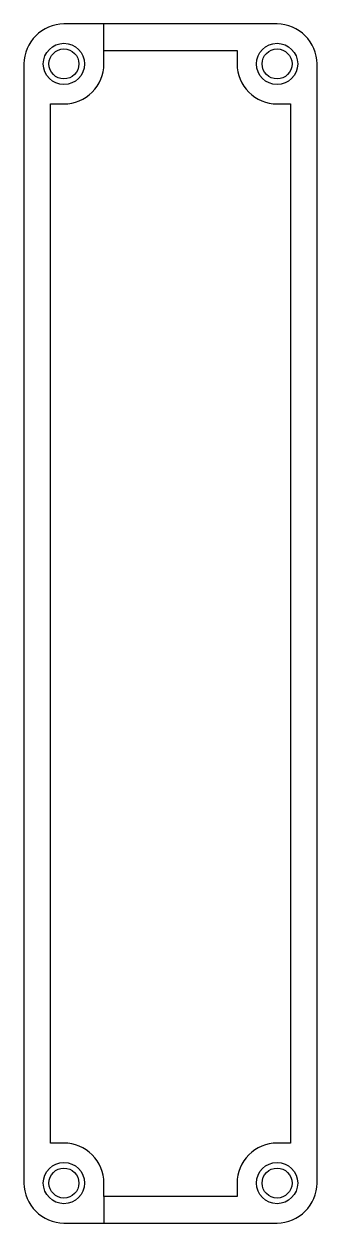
# Model space of a CAD drawing. Header units: millimetres. Extents: x -48 to -26, y -19 to 71.
import ezdxf

# ---------------------------------------------------------------- set-up
doc = ezdxf.new("R2010")
doc.units = ezdxf.units.MM
doc.layers.get('0').update_dxf_attribs({"linetype": 'CONTINUOUS'})

msp = doc.modelspace()

# ---------------------------------------------------------------- linework, layer by layer
for p, q in [((-42, 69), (-42, 71)), ((-42, -17), (-42, -19))]:
    msp.add_line(p, q)
for points in [[(-26, 68, 0.414214), (-29, 71), (-45, 71, 0.414214), (-48, 68), (-48, -16, 0.414214), (-45, -19), (-29, -19, 0.414214), (-26, -16)], [(-45, 71, 0.414214), (-48, 68), (-48, -16, 0.414214), (-45, -19), (-29, -19, 0.414214), (-26, -16), (-26, 68, 0.414214), (-29, 71)], [(-45, 65, 0.414214), (-42, 68), (-42, 69), (-32, 69), (-32, 68, 0.414214), (-29, 65), (-28, 65), (-28, -13), (-29, -13, 0.414214), (-32, -16), (-32, -17), (-42, -17), (-42, -16, 0.414214), (-45, -13), (-46, -13), (-46, 65)]]:
    msp.add_lwpolyline(points, format="xyb", close=True)
for centre, radius in [((-45, 68), 1.55), ((-29, 68), 1.55), ((-45, 68), 1.125), ((-29, 68), 1.125), ((-45, -16), 1.55), ((-45, -16), 1.125), ((-29, -16), 1.55), ((-29, -16), 1.125)]:
    msp.add_circle(centre, radius)

doc.saveas('drawing.dxf')
